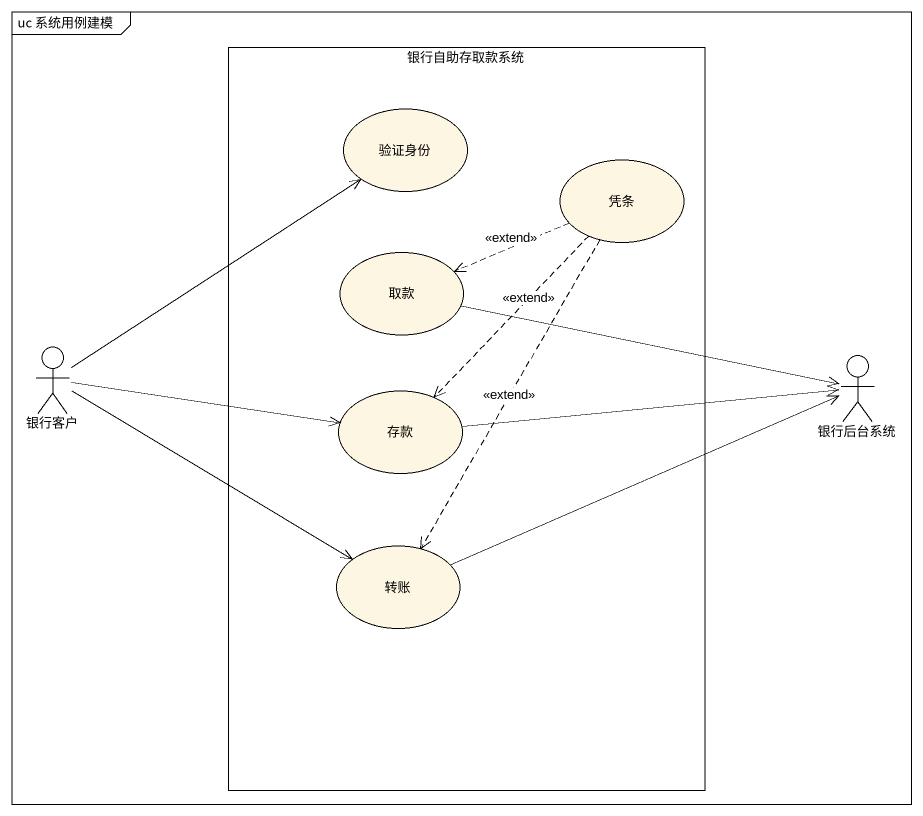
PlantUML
@startuml
mainframe uc 系统用例建模
rectangle 银行自助存取款系统 {
  usecase 验证身份
  usecase 凭条
  usecase 取款
  usecase 存款
  usecase 转账
}
actor 银行客户
actor 银行后台系统
凭条 .left.> 取款 : <<extend>>
凭条 ..> 存款 : <<extend>>
凭条 ..> 转账 : <<extend>>
取款 -right-> 银行后台系统
银行客户 -up-> 验证身份
银行客户 -right-> 存款
银行客户 -right-> 转账
存款 -right-> 银行后台系统
转账 -right-> 银行后台系统
@enduml
